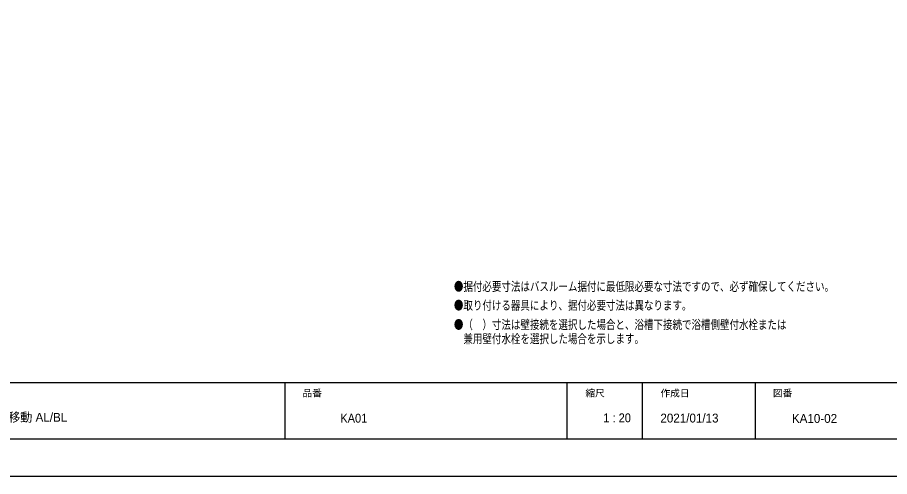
# Model space of a CAD drawing. Units: millimetres on the paper. Extents: x -305 to 305, y -152 to 152.
# Drawn here: x -142 to 89.7, y -148.5 to -26.6 of the extents above; entities that cross this region are included whole.
import ezdxf
from ezdxf.enums import TextEntityAlignment as Align

# ---------------------------------------------------------------- set-up
doc = ezdxf.new("R2010")
doc.units = ezdxf.units.MM
for name, color, linetype, lineweight in [('0-0_0', 7, 'Continuous', 25), ('0-2_DEFPOINTS', 7, 'Continuous', 25), ('0-3_1図面枠', 7, 'Continuous', 15), ('0-4_図面枠', 3, 'Continuous', 25)]:
    doc.layers.add(name, color=color, linetype=linetype, lineweight=lineweight)
doc.styles.add('ＭＳ ゴシック', font='')
doc.styles.add('ＭＳ Ｐゴシック', font='')
doc.styles.get('ＭＳ ゴシック').set_extended_font_data('MS Gothic')
doc.styles.get('ＭＳ Ｐゴシック').set_extended_font_data('MS PGothic')

msp = doc.modelspace()

# ---------------------------------------------------------------- linework, layer by layer
at = {"layer": '0-0_0'}
for p, q in [((-71.017, -123.498), (-71.017, -138.498)), ((3.983, -123.498), (3.983, -138.498)), ((23.983, -123.498), (23.983, -138.498)), ((53.983, -123.498), (53.983, -138.498))]:
    msp.add_line(p, q, dxfattribs=at)
at = {"layer": '0-2_DEFPOINTS'}
msp.add_line((118.983, -148.498), (-301.017, -148.498), dxfattribs=at)
at = {"layer": '0-4_図面枠'}
msp.add_line((-291.017, -123.498), (108.983, -123.498), dxfattribs=at)
msp.add_lwpolyline([(-291.017, -138.498), (108.983, -138.498), (108.983, 138.502), (-291.017, 138.502)], close=True, dxfattribs=at)

# ---------------------------------------------------------------- texts
at = {"layer": '0-0_0', "color": 4, "style": 'ＭＳ ゴシック', "width": 0.75}
for s, p in [('●据付必要寸法はバスルーム据付に最低限必要な寸法ですので、必ず確保してください。', (-26.056, -99.937)), ('●取り付ける器具により、据付必要寸法は異なります。', (-26.056, -104.937)), ('●（\u3000）寸法は壁接続を選択した場合と、浴槽下接続で浴槽側壁付水栓または', (-26.056, -110.064)), ('\u3000兼用壁付水栓を選択した場合を示します。', (-26.056, -113.81))]:
    msp.add_text(s, height=2.405, dxfattribs=at).set_placement(p, align=Align.BOTTOM_LEFT)
at = {"layer": '0-3_1図面枠', "style": 'ＭＳ Ｐゴシック'}
for s, height, p in [('品番', 1.833, (-66.276, -127.799)), ('縮尺', 1.833, (8.896, -127.809)), ('作成日', 1.833, (28.857, -127.827)), ('図番', 1.833, (58.732, -127.799)), ('ノウム 平面図 1616 ドア位置移動 AL/BL', 2.361, (-186.165, -134.654)), ('2021/01/13', 2.358, (28.822, -134.853)), ('KA10-02', 2.361, (63.761, -134.95))]:
    msp.add_text(s, height=height, dxfattribs=at).set_placement(p, align=Align.BOTTOM_LEFT)
at = {"layer": '0-3_1図面枠', "style": 'ＭＳ Ｐゴシック', "width": 0.95}
msp.add_text('1 : 20', height=2.358, dxfattribs=at).set_placement((13.65, -134.788), align=Align.BOTTOM_LEFT)
at = {"layer": '0-4_図面枠', "style": 'ＭＳ Ｐゴシック', "width": 0.95}
msp.add_text('KA01', height=2.358, dxfattribs=at).set_placement((-56.239, -134.885), align=Align.BOTTOM_LEFT)

doc.saveas('drawing.dxf')
